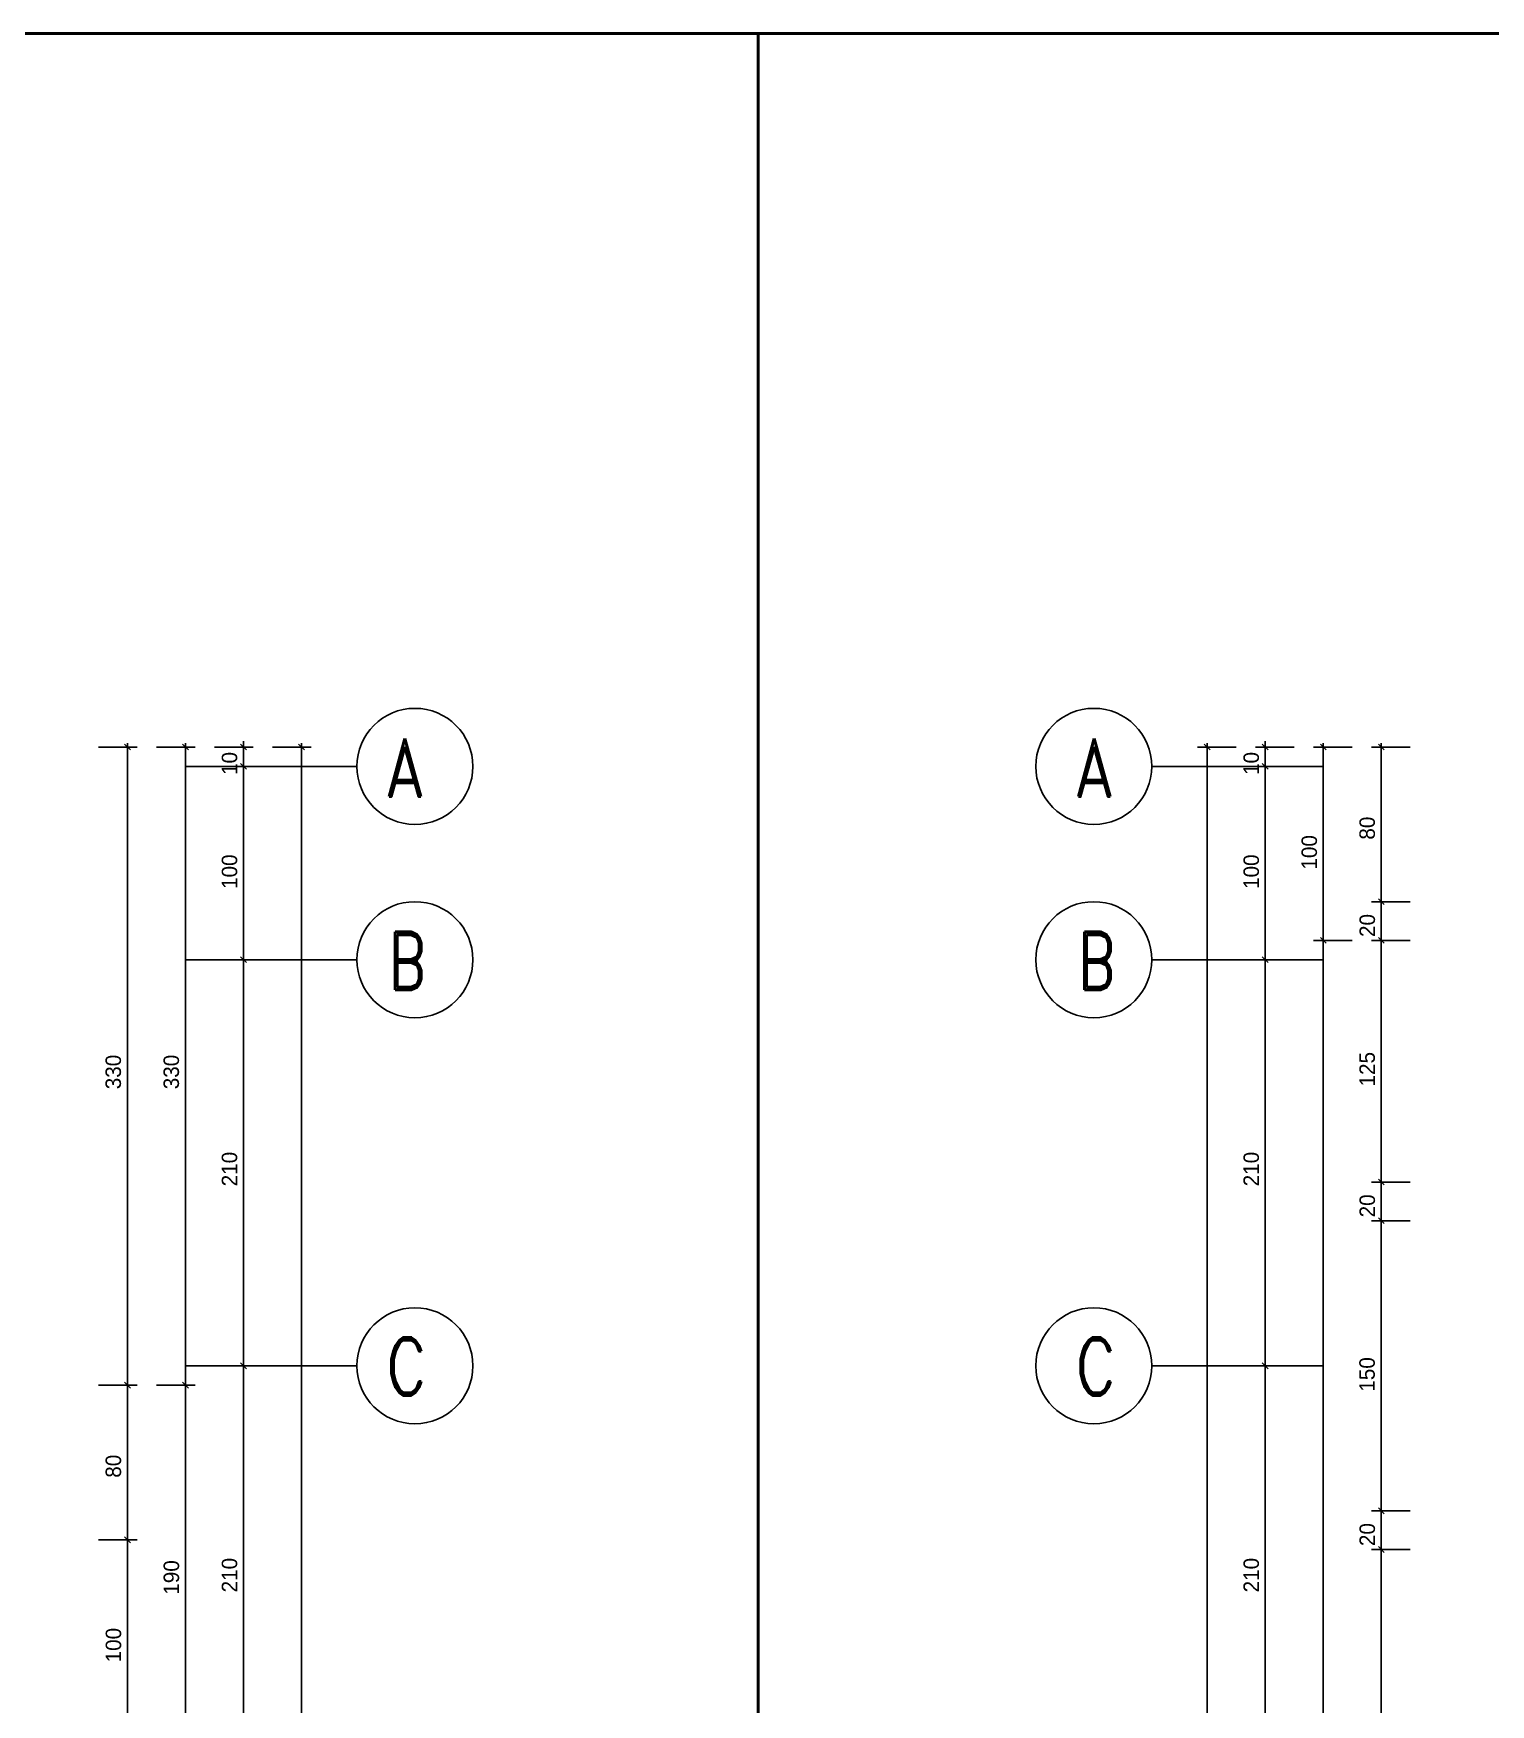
# Model space of a CAD drawing. Extents: x 182769.15 to 182771.38, y 101811.72 to 101812.21.
# Drawn here: x 182769.448 to 182769.5987, y 101812.0408 to 101812.2136 of the extents above; entities that cross this region are included whole.
import ezdxf

# ---------------------------------------------------------------- set-up
doc = ezdxf.new("R2010")
doc.units = 0
doc.header["$MEASUREMENT"] = 0
doc.linetypes.add('DUZ', pattern=[500, 500])
doc.layers.get('0').update_dxf_attribs({"color": 1, "linetype": 'DUZ'})
for name, color, linetype in [('AKS', 191, 'Continuous'), ('AKS YAZI', 81, 'Continuous'), ('dış dikey', 2, 'Continuous')]:
    doc.layers.add(name, color=color, linetype=linetype)
doc.layers.add('Standard', color=7, linetype='Continuous', lineweight=25)
doc.styles.add('İÇ ÖLÇÜ', font='stylu.ttf', dxfattribs={"height": 8})
doc.styles.add('STYLE1', font='romand.shx', dxfattribs={"width": 0.8, "height": 0.125})

msp = doc.modelspace()

# ---------------------------------------------------------------- linework, layer by layer
at = {"color": 0, "linetype": 'ByBlock'}
for p, q in [((182769.45802, 101812.13952), (182769.45742, 101812.14012)), ((182769.46402, 101812.13952), (182769.46342, 101812.14012)), ((182769.46942, 101812.14012), (182769.47002, 101812.13952)), ((182769.47602, 101812.13952), (182769.47542, 101812.14012)), ((182769.56969, 101812.13952), (182769.56909, 101812.14012)), ((182769.57509, 101812.14012), (182769.57569, 101812.13952)), ((182769.58169, 101812.13952), (182769.58109, 101812.14012)), ((182769.58769, 101812.13952), (182769.58709, 101812.14012)), ((182769.47002, 101812.13752), (182769.46942, 101812.13812)), ((182769.47002, 101812.13752), (182769.46942, 101812.13812)), ((182769.57569, 101812.13752), (182769.57509, 101812.13812)), ((182769.57569, 101812.13752), (182769.57509, 101812.13812)), ((182769.58709, 101812.12412), (182769.58769, 101812.12352)), ((182769.58709, 101812.12412), (182769.58769, 101812.12352)), ((182769.58169, 101812.11952), (182769.58109, 101812.12012)), ((182769.58109, 101812.12012), (182769.58169, 101812.11952)), ((182769.58769, 101812.11952), (182769.58709, 101812.12012)), ((182769.58769, 101812.11952), (182769.58709, 101812.12012)), ((182769.47002, 101812.11752), (182769.46942, 101812.11812)), ((182769.46942, 101812.11812), (182769.47002, 101812.11752)), ((182769.57509, 101812.11812), (182769.57569, 101812.11752)), ((182769.57569, 101812.11752), (182769.57509, 101812.11812)), ((182769.58709, 101812.09512), (182769.58769, 101812.09452)), ((182769.58709, 101812.09512), (182769.58769, 101812.09452)), ((182769.58769, 101812.09052), (182769.58709, 101812.09112)), ((182769.58769, 101812.09052), (182769.58709, 101812.09112)), ((182769.47002, 101812.07552), (182769.46942, 101812.07612)), ((182769.46942, 101812.07612), (182769.47002, 101812.07552)), ((182769.57509, 101812.07612), (182769.57569, 101812.07552)), ((182769.57569, 101812.07552), (182769.57509, 101812.07612)), ((182769.45802, 101812.07352), (182769.45742, 101812.07412)), ((182769.45742, 101812.07412), (182769.45802, 101812.07352)), ((182769.46342, 101812.07412), (182769.46402, 101812.07352)), ((182769.46402, 101812.07352), (182769.46342, 101812.07412)), ((182769.58709, 101812.06112), (182769.58769, 101812.06052)), ((182769.58709, 101812.06112), (182769.58769, 101812.06052)), ((182769.45802, 101812.05752), (182769.45742, 101812.05812)), ((182769.45742, 101812.05812), (182769.45802, 101812.05752)), ((182769.58769, 101812.05652), (182769.58709, 101812.05712)), ((182769.58769, 101812.05652), (182769.58709, 101812.05712))]:
    msp.add_line(p, q, dxfattribs=at)
at = {"layer": 'AKS', "linetype": 'Continuous'}
for p, q in [((182769.46372, 101812.13782), (182769.48145, 101812.13782)), ((182769.58139, 101812.13782), (182769.56366, 101812.13782)), ((182769.46372, 101812.11782), (182769.48145, 101812.11782)), ((182769.58139, 101812.11782), (182769.56366, 101812.11782)), ((182769.46372, 101812.07582), (182769.48145, 101812.07582)), ((182769.58139, 101812.07582), (182769.56366, 101812.07582))]:
    msp.add_line(p, q, dxfattribs=at)
at = {"layer": 'AKS YAZI', "ltscale": 100}
for centre in [(182769.48745, 101812.13782), (182769.55766, 101812.13782), (182769.48745, 101812.11782), (182769.55766, 101812.11782), (182769.48745, 101812.07582), (182769.55766, 101812.07582)]:
    msp.add_circle(centre, 0.006, dxfattribs=at)
at = {"layer": 'dış dikey'}
for p, q in [((182769.45472, 101812.13982), (182769.45872, 101812.13982)), ((182769.45772, 101812.14022), (182769.45772, 101812.07342)), ((182769.46072, 101812.13982), (182769.46472, 101812.13982)), ((182769.46372, 101812.07342), (182769.46372, 101812.14022)), ((182769.46672, 101812.13982), (182769.47072, 101812.13982)), ((182769.46972, 101812.13982), (182769.46972, 101812.14042)), ((182769.46972, 101812.13982), (182769.46972, 101812.13782)), ((182769.47272, 101812.13982), (182769.47672, 101812.13982)), ((182769.47572, 101811.85342), (182769.47572, 101812.14022)), ((182769.57239, 101812.13982), (182769.56839, 101812.13982)), ((182769.56939, 101812.14022), (182769.56939, 101811.85342)), ((182769.57839, 101812.13982), (182769.57439, 101812.13982)), ((182769.57539, 101812.13982), (182769.57539, 101812.14042)), ((182769.57539, 101812.13782), (182769.57539, 101812.13982)), ((182769.58439, 101812.13982), (182769.58039, 101812.13982)), ((182769.58139, 101812.14022), (182769.58139, 101812.11942)), ((182769.59039, 101812.13982), (182769.58639, 101812.13982)), ((182769.58739, 101812.14022), (182769.58739, 101812.12342)), ((182769.46672, 101812.13782), (182769.47072, 101812.13782)), ((182769.46672, 101812.13782), (182769.47072, 101812.13782)), ((182769.46972, 101812.13822), (182769.46972, 101812.11742)), ((182769.46972, 101812.13782), (182769.46972, 101812.13722)), ((182769.57839, 101812.13782), (182769.57439, 101812.13782)), ((182769.57839, 101812.13782), (182769.57439, 101812.13782)), ((182769.57539, 101812.11742), (182769.57539, 101812.13822)), ((182769.57539, 101812.13782), (182769.57539, 101812.13722)), ((182769.59039, 101812.12382), (182769.58639, 101812.12382)), ((182769.59039, 101812.12382), (182769.58639, 101812.12382)), ((182769.58739, 101812.12382), (182769.58739, 101812.12442)), ((182769.58739, 101812.12382), (182769.58739, 101812.11982)), ((182769.58139, 101812.12022), (182769.58139, 101811.91542)), ((182769.58739, 101812.12022), (182769.58739, 101812.09442)), ((182769.58439, 101812.11982), (182769.58039, 101812.11982)), ((182769.58439, 101812.11982), (182769.58039, 101812.11982)), ((182769.59039, 101812.11982), (182769.58639, 101812.11982)), ((182769.59039, 101812.11982), (182769.58639, 101812.11982)), ((182769.58739, 101812.11982), (182769.58739, 101812.11922)), ((182769.46672, 101812.11782), (182769.47072, 101812.11782)), ((182769.46672, 101812.11782), (182769.47072, 101812.11782)), ((182769.46972, 101812.11822), (182769.46972, 101812.07542)), ((182769.57839, 101812.11782), (182769.57439, 101812.11782)), ((182769.57839, 101812.11782), (182769.57439, 101812.11782)), ((182769.57539, 101812.07542), (182769.57539, 101812.11822)), ((182769.59039, 101812.09482), (182769.58639, 101812.09482)), ((182769.59039, 101812.09482), (182769.58639, 101812.09482)), ((182769.58739, 101812.09482), (182769.58739, 101812.09542)), ((182769.58739, 101812.09482), (182769.58739, 101812.09082)), ((182769.59039, 101812.09082), (182769.58639, 101812.09082)), ((182769.59039, 101812.09082), (182769.58639, 101812.09082)), ((182769.58739, 101812.09122), (182769.58739, 101812.06042)), ((182769.58739, 101812.09082), (182769.58739, 101812.09022)), ((182769.46672, 101812.07582), (182769.47072, 101812.07582)), ((182769.46672, 101812.07582), (182769.47072, 101812.07582)), ((182769.46972, 101812.07622), (182769.46972, 101812.03342)), ((182769.57839, 101812.07582), (182769.57439, 101812.07582)), ((182769.57839, 101812.07582), (182769.57439, 101812.07582)), ((182769.57539, 101812.03342), (182769.57539, 101812.07622)), ((182769.45472, 101812.07382), (182769.45872, 101812.07382)), ((182769.45472, 101812.07382), (182769.45872, 101812.07382)), ((182769.45772, 101812.07422), (182769.45772, 101812.05742)), ((182769.46072, 101812.07382), (182769.46472, 101812.07382)), ((182769.46072, 101812.07382), (182769.46472, 101812.07382)), ((182769.46372, 101812.03542), (182769.46372, 101812.07422)), ((182769.58739, 101812.06082), (182769.58739, 101812.06142)), ((182769.59039, 101812.06082), (182769.58639, 101812.06082)), ((182769.59039, 101812.06082), (182769.58639, 101812.06082)), ((182769.58739, 101812.06082), (182769.58739, 101812.05682)), ((182769.45772, 101812.05822), (182769.45772, 101812.03742)), ((182769.45472, 101812.05782), (182769.45872, 101812.05782)), ((182769.45472, 101812.05782), (182769.45872, 101812.05782)), ((182769.59039, 101812.05682), (182769.58639, 101812.05682)), ((182769.59039, 101812.05682), (182769.58639, 101812.05682)), ((182769.58739, 101812.05722), (182769.58739, 101811.99642)), ((182769.58739, 101812.05682), (182769.58739, 101812.05622))]:
    msp.add_line(p, q, dxfattribs=at)
at = {"layer": 'Standard', "color": 4, "linetype": 'ByBlock', "lineweight": 50}
for p, q in [((182769.52296, 101812.21363), (182769.14876, 101812.21363)), ((182769.89716, 101812.21363), (182769.52296, 101812.21363)), ((182769.52296, 101812.21363), (182769.52296, 101811.72316)), ((182769.52296, 101811.72316), (182769.52296, 101812.21363))]:
    msp.add_line(p, q, dxfattribs=at)

# ---------------------------------------------------------------- texts
at = {"layer": 'AKS YAZI', "style": 'STYLE1', "width": 0.8}
for s, p in [('A', (182769.48436, 101812.13469, 0.00005)), ('A', (182769.55565, 101812.13469, 0.00005)), ('B', (182769.48459, 101812.11469, 0.00005)), ('B', (182769.55589, 101812.11469, 0.00005)), ('C', (182769.4844, 101812.07275, 0.00005)), ('C', (182769.55569, 101812.07275, 0.00005))]:
    msp.add_text(s, height=0.006, dxfattribs=at).set_placement(p)
at = {"layer": 'dış dikey', "color": 11, "style": 'İÇ ÖLÇÜ'}
for s, p in [('10', (182769.46907, 101812.13693)), ('10', (182769.57474, 101812.13693)), ('80', (182769.58673, 101812.13024)), ('100', (182769.58074, 101812.12714)), ('100', (182769.46907, 101812.12514)), ('100', (182769.57474, 101812.12514)), ('20', (182769.58674, 101812.12017)), ('125', (182769.58673, 101812.10471)), ('330', (182769.45705, 101812.10442)), ('330', (182769.46305, 101812.10442)), ('210', (182769.46907, 101812.09438)), ('210', (182769.57474, 101812.09438)), ('20', (182769.58674, 101812.09117)), ('150', (182769.58672, 101812.07314)), ('80', (182769.45706, 101812.06424)), ('20', (182769.58674, 101812.05717)), ('190', (182769.46306, 101812.05214)), ('210', (182769.46907, 101812.05238)), ('210', (182769.57474, 101812.05238)), ('100', (182769.45707, 101812.04514))]:
    msp.add_text(s, height=0.0016, rotation=90, dxfattribs=at).set_placement(p)

doc.saveas('drawing.dxf')
